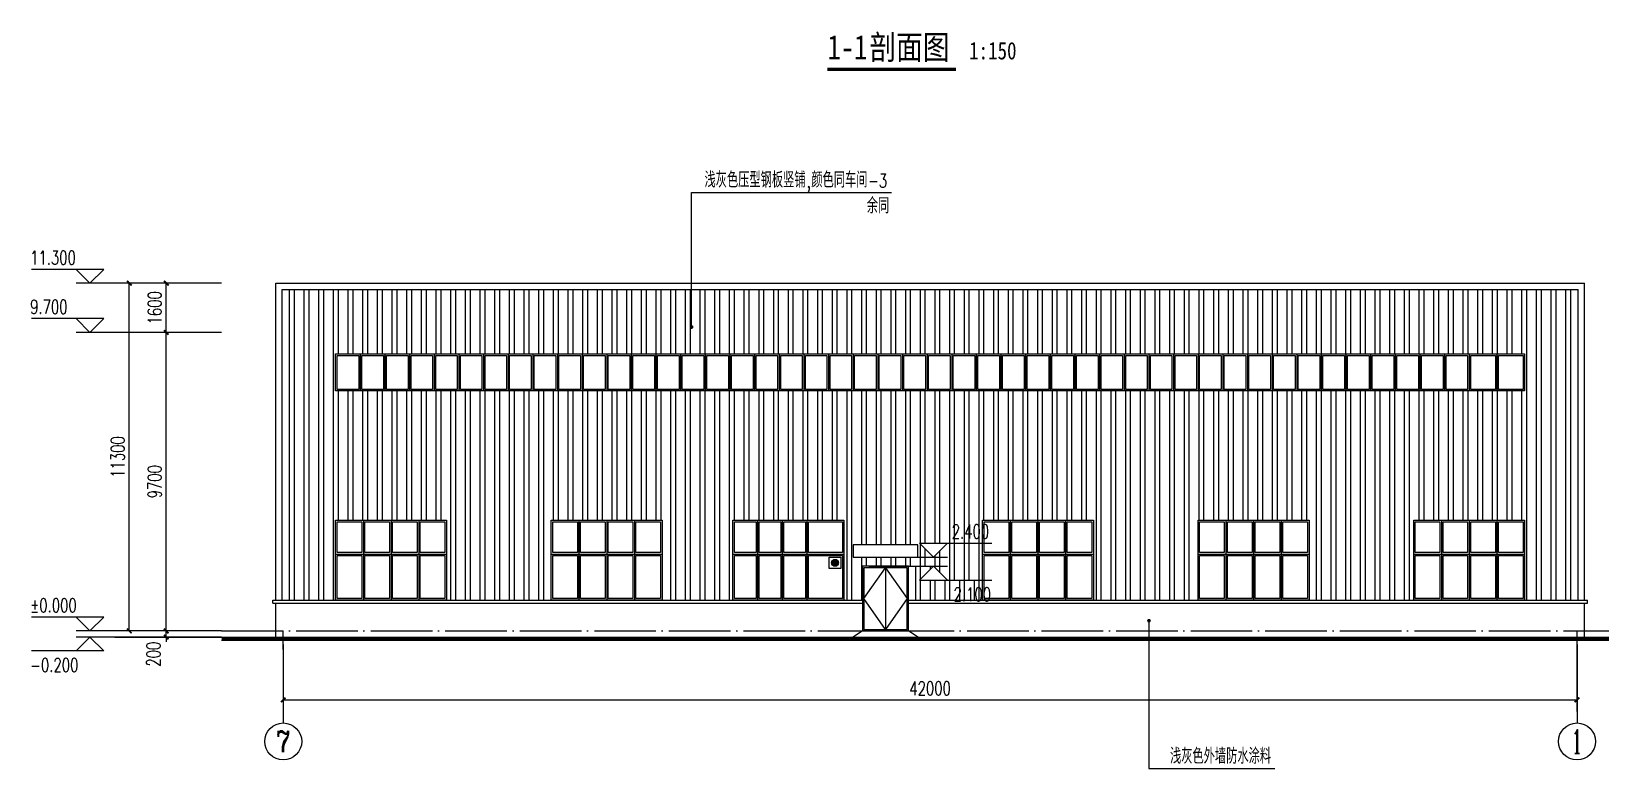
# Model space of a CAD drawing. Extents: x 1840316 to 2045362, y 17308253 to 17931430.
# Drawn here: x 1968533 to 2019476, y 17360458 to 17384416 of the extents above; entities that cross this region are included whole.
import ezdxf
from ezdxf.enums import TextEntityAlignment as Align

# ---------------------------------------------------------------- set-up
doc = ezdxf.new("R2010")
doc.units = 0
doc.header["$LTSCALE"] = 1000
doc.header["$MEASUREMENT"] = 0
doc.linetypes.add('DOTE', pattern=[2.42, 2, -0.2, 0.02, -0.2])
doc.layers.get('Defpoints').update_dxf_attribs({"color": 250})
for name, color, linetype in [('0 - 立面线', 7, 'Continuous'), ('AXIS_TEXT', 7, 'Continuous'), ('AXIS_外部', 171, 'Continuous'), ('DIM_ELEV', 145, 'Continuous'), ('DIM_LEAD', 145, 'Continuous'), ('DIM_SYMB', 165, 'Continuous'), ('DOTE', 1, 'DOTE'), ('PUB_DIM', 161, 'Continuous'), ('PUB_TEXT', 7, 'Continuous'), ('PUB_WALL', 9, 'Continuous'), ('WINDOW', 140, 'Continuous'), ('校对', 1, 'Continuous')]:
    doc.layers.add(name, color=color, linetype=linetype)
doc.styles.add('_TCH_AXIS', font='COMPLEX', dxfattribs={"bigfont": 'GBCBIG'})
doc.styles.add('_TCH_DIM', font='SIMPLEX', dxfattribs={"bigfont": 'GBCBIG'})
doc.styles.add('_TCH_DIM_T3', font='SIMPLEX', dxfattribs={"width": 0.705882, "bigfont": 'GBCBIG'})
doc.styles.add('COMPLEX', font='COMPLEX')
doc.styles.add('YAYA', font='', dxfattribs={"width": 0.8, "height": 1})
doc.styles.get('YAYA').set_extended_font_data('SimSun')
doc.dimstyles.new('_TCH_ARCH&&150', dxfattribs={"dimtxt": 446.25, "dimasz": 150, "dimexe": 375, "dimexo": 450, "dimgap": 150, "dimtad": 1, "dimdec": 0, "dimzin": 0, "dimdsep": 46, "dimtxsty": '_TCH_DIM_T3', "dimblk": 'ARCHTICK', "dimcen": 0.09, "dimclrt": 7, "dimazin": 2, "dimtfac": 1, "dimtdec": 0, "dimtix": 1, "dimtmove": 2, "dimatfit": 3, "dimfxl": 0, "dimtolj": 1, "dimtzin": 0, "dimarcsym": 0})

# ---------------------------------------------------------------- blocks, each defined once
blk = doc.blocks.new('A$C474D48D3')
h = blk.add_hatch(color=1)
edge = h.paths.add_edge_path()
edge.add_arc((-125, -125), 75, 0, 360)
blk.add_lwpolyline([(-250, 0), (0, 0), (0, -250), (-250, -250)], close=True)
blk.add_circle((-125, -125), 75)
blk = doc.blocks.new('_ArchTick')
at = {"color": 0, "linetype": 'ByBlock', "const_width": 0.4}
blk.add_lwpolyline([(-0.5, -0.5), (0.5, 0.5)], dxfattribs=at)
blk = doc.blocks.new('*D232')
at = {"layer": 'Defpoints', "color": 0}
for p in [(1971710, 17376233), (1975159, 17376233), (1975159, 17364933)]:
    blk.add_point(p, dxfattribs=at)
at = {"layer": 'PUB_DIM', "color": 0, "lineweight": -2}
for p, q in [((1974709, 17376233), (1971335, 17376233)), ((1971710, 17364933), (1971710, 17376233)), ((1974709, 17364933), (1971335, 17364933))]:
    blk.add_line(p, q, dxfattribs=at)
at = {"layer": 'PUB_DIM', "color": 0, "lineweight": -2, "xscale": 150, "yscale": 150, "zscale": 150}
for p, rotation in [((1971710, 17376233), 90), ((1971710, 17364933), 270)]:
    blk.add_blockref('_ArchTick', p, dxfattribs=dict(at, rotation=rotation))
at = {"layer": 'PUB_DIM', "color": 7, "insert": (1971337, 17370583), "char_height": 446.2, "attachment_point": 5, "rotation": 90, "style": '_TCH_DIM_T3'}
blk.add_mtext('\\A1;11300', dxfattribs=at)
blk = doc.blocks.new('*D233')
at = {"layer": 'Defpoints', "color": 0}
for p in [(1972910, 17364933), (1975159, 17364933), (1975159, 17364733)]:
    blk.add_point(p, dxfattribs=at)
at = {"layer": 'PUB_DIM', "color": 0, "lineweight": -2}
for p, q in [((1972910, 17364933), (1972910, 17365083)), ((1974709, 17364933), (1972535, 17364933)), ((1974709, 17364733), (1972535, 17364733)), ((1972910, 17364733), (1972910, 17364933)), ((1972910, 17364733), (1972910, 17364583))]:
    blk.add_line(p, q, dxfattribs=at)
at = {"layer": 'PUB_DIM', "color": 0, "lineweight": -2, "xscale": 150, "yscale": 150, "zscale": 150}
for p, rotation in [((1972910, 17364933), 270), ((1972910, 17364733), 90)]:
    blk.add_blockref('_ArchTick', p, dxfattribs=dict(at, rotation=rotation))
at = {"layer": 'PUB_DIM', "color": 7, "insert": (1972497, 17364178), "char_height": 446.2, "attachment_point": 5, "rotation": 90, "style": '_TCH_DIM_T3'}
blk.add_mtext('\\A1;200', dxfattribs=at)
blk = doc.blocks.new('*D234')
at = {"layer": 'Defpoints', "color": 0}
for p in [(1972910, 17374633), (1975159, 17374633), (1975159, 17364933)]:
    blk.add_point(p, dxfattribs=at)
at = {"layer": 'PUB_DIM', "color": 0, "lineweight": -2}
for p, q in [((1974709, 17374633), (1972535, 17374633)), ((1972910, 17364933), (1972910, 17374633)), ((1974709, 17364933), (1972535, 17364933))]:
    blk.add_line(p, q, dxfattribs=at)
at = {"layer": 'PUB_DIM', "color": 0, "lineweight": -2, "xscale": 150, "yscale": 150, "zscale": 150}
for p, rotation in [((1972910, 17374633), 90), ((1972910, 17364933), 270)]:
    blk.add_blockref('_ArchTick', p, dxfattribs=dict(at, rotation=rotation))
at = {"layer": 'PUB_DIM', "color": 7, "insert": (1972537, 17369783), "char_height": 446.2, "attachment_point": 5, "rotation": 90, "style": '_TCH_DIM_T3'}
blk.add_mtext('\\A1;9700', dxfattribs=at)
blk = doc.blocks.new('*D235')
at = {"layer": 'Defpoints', "color": 0}
for p in [(1972910, 17376233), (1975159, 17376233), (1975159, 17374633)]:
    blk.add_point(p, dxfattribs=at)
at = {"layer": 'PUB_DIM', "color": 0, "lineweight": -2}
for p, q in [((1974709, 17376233), (1972535, 17376233)), ((1972910, 17374633), (1972910, 17376233)), ((1974709, 17374633), (1972535, 17374633))]:
    blk.add_line(p, q, dxfattribs=at)
at = {"layer": 'PUB_DIM', "color": 0, "lineweight": -2, "xscale": 150, "yscale": 150, "zscale": 150}
for p, rotation in [((1972910, 17376233), 90), ((1972910, 17374633), 270)]:
    blk.add_blockref('_ArchTick', p, dxfattribs=dict(at, rotation=rotation))
at = {"layer": 'PUB_DIM', "color": 7, "insert": (1972537, 17375433), "char_height": 446.2, "attachment_point": 5, "rotation": 90, "style": '_TCH_DIM_T3'}
blk.add_mtext('\\A1;1600', dxfattribs=at)
blk = doc.blocks.new('*D236')
at = {"layer": 'AXIS_外部', "color": 0, "lineweight": -2}
for p, q in [((1976709, 17364333), (1976709, 17362318)), ((2018709, 17364333), (2018709, 17362318)), ((1976709, 17362693), (2018709, 17362693))]:
    blk.add_line(p, q, dxfattribs=at)
at = {"layer": 'Defpoints', "color": 0}
for p in [(1976709, 17364783), (2018709, 17364783), (2018709, 17362693)]:
    blk.add_point(p, dxfattribs=at)
at = {"layer": 'AXIS_外部', "color": 0, "lineweight": -2, "xscale": 150, "yscale": 150, "zscale": 150, "rotation": 180}
blk.add_blockref('_ArchTick', (1976709, 17362693), dxfattribs=at)
at = {"layer": 'AXIS_外部', "color": 0, "lineweight": -2, "xscale": 150, "yscale": 150, "zscale": 150}
blk.add_blockref('_ArchTick', (2018709, 17362693), dxfattribs=at)
at = {"layer": 'AXIS_外部', "color": 7, "insert": (1997709, 17363066), "char_height": 446.2, "attachment_point": 5, "style": '_TCH_DIM_T3'}
blk.add_mtext('\\A1;42000', dxfattribs=at)
blk = doc.blocks.new('_AXISO')
blk.add_circle((0, 0), 0.5)
at = {"layer": 'AXIS_TEXT', "style": 'COMPLEX', "width": 1.041667}
blk.add_attdef('A', text='', height=0.56, dxfattribs=at).set_placement((-0.25, -0.28), (0.25, -0.28), align=Align.FIT)

msp = doc.modelspace()

# ---------------------------------------------------------------- hatches: boundary and pattern name
at = {"layer": '校对'}
h = msp.add_hatch(dxfattribs=at)
h.set_pattern_fill('ANSI32', color=251, scale=100, angle=45, style=0)
h.set_pattern_definition([(90, (0, 0), (-476.25, 3e-14), []), (90, (158.75, 158.75), (-476.25, 3e-14), [])])
h.paths.add_polyline_path([(2018749.3, 17376032.6), (1989965.9, 17376032.6), (1989965.9, 17374836.5, -1), (1989965.9, 17374776.5, -1), (1989965.9, 17374836.5), (1989965.9, 17376032.6), (1976669.3, 17376032.6), (1976669.3, 17365932.6), (1978409.3, 17365932.6), (1978409.3, 17368532.6), (1982009.3, 17368532.6), (1982009.3, 17365932.6), (1985409.3, 17365932.6), (1985409.3, 17368532.6), (1989009.3, 17368532.6), (1989009.3, 17365932.6), (1991309.3, 17365932.6), (1991309.3, 17368532.6), (1994909.3, 17368532.6), (1994909.3, 17365932.6), (1995509.3, 17365932.6), (1995509.3, 17367032.6), (1997009.3, 17367032.6), (1997818.6, 17367032.6), (1998268.6, 17366582.6), (1999409.3, 17366582.6), (1999409.3, 17367782.6), (1998268.6, 17367782.6), (1997818.6, 17367332.6), (1995718.6, 17367332.6), (1995209.3, 17367332.6), (1995209.3, 17367732.6), (1997309.3, 17367732.6), (1997309.3, 17367332.6), (1997818.6, 17367332.6), (1997368.6, 17367782.6), (1999409.3, 17367782.6), (1999409.3, 17368532.6), (2003009.3, 17368532.6), (2003009.3, 17365932.6), (2006409.3, 17365932.6), (2006409.3, 17368532.6), (2010009.3, 17368532.6), (2010009.3, 17365932.6), (2013409.3, 17365932.6), (2013409.3, 17368532.6), (2017009.3, 17368532.6), (2017009.3, 17365932.6), (2018749.3, 17365932.6)])
h.paths.add_polyline_path([(1978409.3, 17372732.6), (1978409.3, 17373932.6), (2017009.3, 17373932.6), (2017009.3, 17372732.6)], flags=16)
h.paths.add_polyline_path([(1998299.6, 17367828.6), (1999782.7, 17367828.6), (1999782.7, 17368498), (1998299.6, 17368498)], flags=24)
h = msp.add_hatch(dxfattribs=at)
h.set_pattern_fill('ANSI32', color=251, scale=100, angle=45, style=0)
h.set_pattern_definition([(90, (-10152.95, -845150.7), (-476.25, 3e-14), []), (90, (-9994.2, -844991.97), (-476.25, 3e-14), [])])
h.paths.add_polyline_path([(1999409.3, 17366582.6), (1997368.6, 17366582.6), (1997818.6, 17367032.6), (1997009.3, 17367032.6), (1997009.3, 17365932.6), (1999409.3, 17365932.6)])
h.paths.add_polyline_path([(1998359.6, 17365788.6), (1999782.7, 17365788.6), (1999782.7, 17366458), (1998359.6, 17366458)], flags=9)

# ---------------------------------------------------------------- linework, layer by layer
at = {"layer": '0 - 立面线'}
for p, q in [((1976469.3, 17365932.6), (1976469.3, 17376232.6)), ((1976469.3, 17376232.6), (2018949.3, 17376232.6)), ((2018949.3, 17365932.6), (2018949.3, 17376232.6)), ((1976669.3, 17365932.6), (1976669.3, 17376032.6)), ((1976669.3, 17376032.6), (2018749.3, 17376032.6)), ((2018749.3, 17365932.6), (2018749.3, 17376032.6)), ((1979209.3, 17373932.6), (1979209.3, 17372732.6)), ((1980009.3, 17373932.6), (1980009.3, 17372732.6)), ((1980809.3, 17373932.6), (1980809.3, 17372732.6)), ((1981609.3, 17373932.6), (1981609.3, 17372732.6)), ((1982409.3, 17373932.6), (1982409.3, 17372732.6)), ((1983209.3, 17373932.6), (1983209.3, 17372732.6)), ((1984009.3, 17373932.6), (1984009.3, 17372732.6)), ((1984809.3, 17373932.6), (1984809.3, 17372732.6)), ((1985609.3, 17373932.6), (1985609.3, 17372732.6)), ((1986409.3, 17373932.6), (1986409.3, 17372732.6)), ((1987209.3, 17373932.6), (1987209.3, 17372732.6)), ((1988009.3, 17373932.6), (1988009.3, 17372732.6)), ((1988809.3, 17373932.6), (1988809.3, 17372732.6)), ((1989609.3, 17373932.6), (1989609.3, 17372732.6)), ((1990409.3, 17373932.6), (1990409.3, 17372732.6)), ((1991209.3, 17373932.6), (1991209.3, 17372732.6)), ((1992009.3, 17373932.6), (1992009.3, 17372732.6)), ((1992809.3, 17373932.6), (1992809.3, 17372732.6)), ((1993609.3, 17373932.6), (1993609.3, 17372732.6)), ((1994409.3, 17373932.6), (1994409.3, 17372732.6)), ((1995209.3, 17373932.6), (1995209.3, 17372732.6)), ((1996009.3, 17373932.6), (1996009.3, 17372732.6)), ((1996809.3, 17373932.6), (1996809.3, 17372732.6)), ((1997609.3, 17373932.6), (1997609.3, 17372732.6)), ((1998409.3, 17373932.6), (1998409.3, 17372732.6)), ((1999209.3, 17373932.6), (1999209.3, 17372732.6)), ((2000009.3, 17373932.6), (2000009.3, 17372732.6)), ((2000809.3, 17373932.6), (2000809.3, 17372732.6)), ((2001609.3, 17373932.6), (2001609.3, 17372732.6)), ((2002409.3, 17373932.6), (2002409.3, 17372732.6)), ((2003209.3, 17373932.6), (2003209.3, 17372732.6)), ((2004009.3, 17373932.6), (2004009.3, 17372732.6)), ((2004809.3, 17373932.6), (2004809.3, 17372732.6)), ((2005609.3, 17373932.6), (2005609.3, 17372732.6)), ((2006409.3, 17373932.6), (2006409.3, 17372732.6)), ((2007209.3, 17373932.6), (2007209.3, 17372732.6)), ((2008009.3, 17373932.6), (2008009.3, 17372732.6)), ((2008809.3, 17373932.6), (2008809.3, 17372732.6)), ((2009609.3, 17373932.6), (2009609.3, 17372732.6)), ((2010409.3, 17373932.6), (2010409.3, 17372732.6)), ((2011209.3, 17373932.6), (2011209.3, 17372732.6)), ((2012009.3, 17373932.6), (2012009.3, 17372732.6)), ((2012809.3, 17373932.6), (2012809.3, 17372732.6)), ((2013609.3, 17373932.6), (2013609.3, 17372732.6)), ((2014409.3, 17373932.6), (2014409.3, 17372732.6)), ((2015209.3, 17373932.6), (2015209.3, 17372732.6)), ((2016109.3, 17373932.6), (2016109.3, 17372732.6)), ((1979309.3, 17368532.6), (1979309.3, 17365932.6)), ((1980209.3, 17368532.6), (1980209.3, 17365932.6)), ((1981109.3, 17368532.6), (1981109.3, 17365932.6)), ((1986309.3, 17368532.6), (1986309.3, 17365932.6)), ((1987209.3, 17368532.6), (1987209.3, 17365932.6)), ((1988109.3, 17368532.6), (1988109.3, 17365932.6)), ((1992109.3, 17368532.6), (1992109.3, 17365932.6)), ((1992909.3, 17368532.6), (1992909.3, 17365932.6)), ((1993709.3, 17368532.6), (1993709.3, 17365932.6)), ((2000309.3, 17368532.6), (2000309.3, 17365932.6)), ((2001209.3, 17368532.6), (2001209.3, 17365932.6)), ((2002109.3, 17368532.6), (2002109.3, 17365932.6)), ((2007309.3, 17368532.6), (2007309.3, 17365932.6)), ((2008209.3, 17368532.6), (2008209.3, 17365932.6)), ((2009109.3, 17368532.6), (2009109.3, 17365932.6)), ((2014309.3, 17368532.6), (2014309.3, 17365932.6)), ((2015209.3, 17368532.6), (2015209.3, 17365932.6)), ((2016109.3, 17368532.6), (2016109.3, 17365932.6)), ((1978409.3, 17367432.6), (1982009.3, 17367432.6)), ((1985409.3, 17367432.6), (1989009.3, 17367432.6)), ((1991309.3, 17367432.6), (1994909.3, 17367432.6)), ((1999409.3, 17367432.6), (2003009.3, 17367432.6)), ((2006409.3, 17367432.6), (2010009.3, 17367432.6)), ((2013409.3, 17367432.6), (2017009.3, 17367432.6)), ((1976369.3, 17365832.6), (1976369.3, 17365932.6)), ((1976369.3, 17365932.6), (1995509.3, 17365932.6)), ((1976369.3, 17365832.6), (1995509.3, 17365832.6)), ((1976469.3, 17364732.6), (1976469.3, 17365832.6)), ((1997009.3, 17365932.6), (2019049.3, 17365932.6)), ((1997009.3, 17365832.6), (2019049.3, 17365832.6)), ((2018949.3, 17364732.6), (2018949.3, 17365832.6)), ((2019049.3, 17365832.6), (2019049.3, 17365932.6)), ((1974709.3, 17364732.6), (2020709.3, 17364732.6)), ((1974709.3, 17364632.6), (2020709.3, 17364632.6))]:
    msp.add_line(p, q, dxfattribs=at)
for points in [[(1978409.3, 17373932.6), (2017009.3, 17373932.6), (2017009.3, 17372732.6), (1978409.3, 17372732.6)], [(1978409.3, 17368532.6), (1982009.3, 17368532.6), (1982009.3, 17365932.6), (1978409.3, 17365932.6)], [(1985409.3, 17368532.6), (1989009.3, 17368532.6), (1989009.3, 17365932.6), (1985409.3, 17365932.6)], [(1991309.3, 17368532.6), (1994909.3, 17368532.6), (1994909.3, 17365932.6), (1991309.3, 17365932.6)], [(1999409.3, 17368532.6), (2003009.3, 17368532.6), (2003009.3, 17365932.6), (1999409.3, 17365932.6)], [(2006409.3, 17368532.6), (2010009.3, 17368532.6), (2010009.3, 17365932.6), (2006409.3, 17365932.6)], [(2013409.3, 17368532.6), (2017009.3, 17368532.6), (2017009.3, 17365932.6), (2013409.3, 17365932.6)], [(1995209.3, 17367732.6), (1995209.3, 17367332.6), (1997309.3, 17367332.6), (1997309.3, 17367732.6)], [(1997009.3, 17367032.6), (1995509.3, 17367032.6), (1995509.3, 17364932.6), (1997009.3, 17364932.6)], [(1997009.3, 17364932.6), (1995509.3, 17364932.6), (1995209.3, 17364732.6), (1997309.3, 17364732.6)]]:
    msp.add_lwpolyline(points, close=True, dxfattribs=at)
at = {"layer": '0 - 立面线', "const_width": 100}
msp.add_lwpolyline([(1974709.3, 17364682.6), (2020709.3, 17364682.6)], dxfattribs=at)
at = {"layer": 'AXIS_外部'}
for p, q in [((1976709.3, 17364491.5), (1976709.3, 17361941.5)), ((2018709.3, 17364491.5), (2018709.3, 17361941.5))]:
    msp.add_line(p, q, dxfattribs=at)
at = {"layer": 'DIM_ELEV'}
for p, q in [((1970884.9, 17376682.6), (1968537.4, 17376682.6)), ((1970434.9, 17376232.6), (1969984.9, 17376682.6)), ((1970434.9, 17376232.6), (1970884.9, 17376682.6)), ((1972534.9, 17376232.6), (1969984.9, 17376232.6)), ((1970884.9, 17375082.6), (1968537.4, 17375082.6)), ((1970434.9, 17374632.6), (1969984.9, 17375082.6)), ((1972534.9, 17374632.6), (1969984.9, 17374632.6)), ((1970434.9, 17374632.6), (1970884.9, 17375082.6)), ((1997818.6, 17367332.6), (1997368.6, 17367782.6)), ((1997368.6, 17367782.6), (1999716.1, 17367782.6)), ((1997818.6, 17367332.6), (1998268.6, 17367782.6)), ((1995718.6, 17367332.6), (1998268.6, 17367332.6)), ((1995718.6, 17367032.6), (1998268.6, 17367032.6)), ((1997818.6, 17367032.6), (1997368.6, 17366582.6)), ((1997818.6, 17367032.6), (1998268.6, 17366582.6)), ((1997368.6, 17366582.6), (1999716.1, 17366582.6)), ((1970884.9, 17365382.6), (1968537.4, 17365382.6)), ((1970434.9, 17364932.6), (1969984.9, 17365382.6)), ((1970434.9, 17364932.6), (1970884.9, 17365382.6)), ((1972534.9, 17364932.6), (1969984.9, 17364932.6)), ((1970434.9, 17364732.6), (1969984.9, 17364282.6)), ((1972534.9, 17364732.6), (1969984.9, 17364732.6)), ((1970434.9, 17364732.6), (1970884.9, 17364282.6)), ((1970884.9, 17364282.6), (1968537.4, 17364282.6))]:
    msp.add_line(p, q, dxfattribs=at)
at = {"layer": 'DIM_LEAD'}
for p, q in [((1989965.9, 17374806.5), (1989965.9, 17379182.7)), ((1989965.9, 17374806.5), (1989965.9, 17379182.7)), ((1989965.9, 17379182.7), (1996451.8, 17379182.7)), ((2004814.6, 17365264.2), (2004814.6, 17360457.9)), ((2004814.6, 17360457.9), (2008905, 17360457.9))]:
    msp.add_line(p, q, dxfattribs=at)
at = {"layer": 'DIM_LEAD', "const_width": 60}
for points in [[(1989965.9, 17374776.5, 1), (1989965.9, 17374836.5, 1)], [(1989965.9, 17374776.5, 1), (1989965.9, 17374836.5, 1)], [(2004814.6, 17365294.2, 1), (2004814.6, 17365234.2, 1)]]:
    msp.add_lwpolyline(points, format="xyb", close=True, dxfattribs=at)
at = {"layer": 'DIM_SYMB', "const_width": 105}
msp.add_lwpolyline([(1994377.4, 17383183), (1998553.5, 17383183)], dxfattribs=at)
at = {"layer": 'DOTE'}
for p, q in [((1976709.3, 17364332.6), (1976709.3, 17364932.6)), ((2018709.3, 17364332.6), (2018709.3, 17364932.6))]:
    msp.add_line(p, q, dxfattribs=at)
msp.add_lwpolyline([(1974709.3, 17364932.6), (2020709.3, 17364932.6)], dxfattribs=at)
at = {"layer": 'PUB_WALL', "color": 2}
msp.add_lwpolyline([(1971242.4, 17364732.6), (2018540.2, 17364732.6)], dxfattribs=at)
at = {"layer": 'WINDOW'}
msp.add_line((1996259.3, 17366982.6), (1996259.3, 17364982.6), dxfattribs=at)
for points in [[(1978459.3, 17373882.6), (1979159.3, 17373882.6), (1979159.3, 17372782.6), (1978459.3, 17372782.6)], [(1979259.3, 17373882.6), (1979959.3, 17373882.6), (1979959.3, 17372782.6), (1979259.3, 17372782.6)], [(1980059.3, 17373882.6), (1980759.3, 17373882.6), (1980759.3, 17372782.6), (1980059.3, 17372782.6)], [(1980859.3, 17373882.6), (1981559.3, 17373882.6), (1981559.3, 17372782.6), (1980859.3, 17372782.6)], [(1981659.3, 17373882.6), (1982359.3, 17373882.6), (1982359.3, 17372782.6), (1981659.3, 17372782.6)], [(1982459.3, 17373882.6), (1983159.3, 17373882.6), (1983159.3, 17372782.6), (1982459.3, 17372782.6)], [(1983259.3, 17373882.6), (1983959.3, 17373882.6), (1983959.3, 17372782.6), (1983259.3, 17372782.6)], [(1984059.3, 17373882.6), (1984759.3, 17373882.6), (1984759.3, 17372782.6), (1984059.3, 17372782.6)], [(1984859.3, 17373882.6), (1985559.3, 17373882.6), (1985559.3, 17372782.6), (1984859.3, 17372782.6)], [(1985659.3, 17373882.6), (1986359.3, 17373882.6), (1986359.3, 17372782.6), (1985659.3, 17372782.6)], [(1986459.3, 17373882.6), (1987159.3, 17373882.6), (1987159.3, 17372782.6), (1986459.3, 17372782.6)], [(1987259.3, 17373882.6), (1987959.3, 17373882.6), (1987959.3, 17372782.6), (1987259.3, 17372782.6)], [(1988059.3, 17373882.6), (1988759.3, 17373882.6), (1988759.3, 17372782.6), (1988059.3, 17372782.6)], [(1988859.3, 17373882.6), (1989559.3, 17373882.6), (1989559.3, 17372782.6), (1988859.3, 17372782.6)], [(1989659.3, 17373882.6), (1990359.3, 17373882.6), (1990359.3, 17372782.6), (1989659.3, 17372782.6)], [(1990459.3, 17373882.6), (1991159.3, 17373882.6), (1991159.3, 17372782.6), (1990459.3, 17372782.6)], [(1991259.3, 17373882.6), (1991959.3, 17373882.6), (1991959.3, 17372782.6), (1991259.3, 17372782.6)], [(1992059.3, 17373882.6), (1992759.3, 17373882.6), (1992759.3, 17372782.6), (1992059.3, 17372782.6)], [(1992859.3, 17373882.6), (1993559.3, 17373882.6), (1993559.3, 17372782.6), (1992859.3, 17372782.6)], [(1993659.3, 17373882.6), (1994359.3, 17373882.6), (1994359.3, 17372782.6), (1993659.3, 17372782.6)], [(1994459.3, 17373882.6), (1995159.3, 17373882.6), (1995159.3, 17372782.6), (1994459.3, 17372782.6)], [(1995259.3, 17373882.6), (1995959.3, 17373882.6), (1995959.3, 17372782.6), (1995259.3, 17372782.6)], [(1996059.3, 17373882.6), (1996759.3, 17373882.6), (1996759.3, 17372782.6), (1996059.3, 17372782.6)], [(1996859.3, 17373882.6), (1997559.3, 17373882.6), (1997559.3, 17372782.6), (1996859.3, 17372782.6)], [(1997659.3, 17373882.6), (1998359.3, 17373882.6), (1998359.3, 17372782.6), (1997659.3, 17372782.6)], [(1998459.3, 17373882.6), (1999159.3, 17373882.6), (1999159.3, 17372782.6), (1998459.3, 17372782.6)], [(1999259.3, 17373882.6), (1999959.3, 17373882.6), (1999959.3, 17372782.6), (1999259.3, 17372782.6)], [(2000059.3, 17373882.6), (2000759.3, 17373882.6), (2000759.3, 17372782.6), (2000059.3, 17372782.6)], [(2000859.3, 17373882.6), (2001559.3, 17373882.6), (2001559.3, 17372782.6), (2000859.3, 17372782.6)], [(2001659.3, 17373882.6), (2002359.3, 17373882.6), (2002359.3, 17372782.6), (2001659.3, 17372782.6)], [(2002459.3, 17373882.6), (2003159.3, 17373882.6), (2003159.3, 17372782.6), (2002459.3, 17372782.6)], [(2003259.3, 17373882.6), (2003959.3, 17373882.6), (2003959.3, 17372782.6), (2003259.3, 17372782.6)], [(2004059.3, 17373882.6), (2004759.3, 17373882.6), (2004759.3, 17372782.6), (2004059.3, 17372782.6)], [(2004859.3, 17373882.6), (2005559.3, 17373882.6), (2005559.3, 17372782.6), (2004859.3, 17372782.6)], [(2005659.3, 17373882.6), (2006359.3, 17373882.6), (2006359.3, 17372782.6), (2005659.3, 17372782.6)], [(2006459.3, 17373882.6), (2007159.3, 17373882.6), (2007159.3, 17372782.6), (2006459.3, 17372782.6)], [(2007259.3, 17373882.6), (2007959.3, 17373882.6), (2007959.3, 17372782.6), (2007259.3, 17372782.6)], [(2008059.3, 17373882.6), (2008759.3, 17373882.6), (2008759.3, 17372782.6), (2008059.3, 17372782.6)], [(2008859.3, 17373882.6), (2009559.3, 17373882.6), (2009559.3, 17372782.6), (2008859.3, 17372782.6)], [(2009659.3, 17373882.6), (2010359.3, 17373882.6), (2010359.3, 17372782.6), (2009659.3, 17372782.6)], [(2010459.3, 17373882.6), (2011159.3, 17373882.6), (2011159.3, 17372782.6), (2010459.3, 17372782.6)], [(2011259.3, 17373882.6), (2011959.3, 17373882.6), (2011959.3, 17372782.6), (2011259.3, 17372782.6)], [(2012059.3, 17373882.6), (2012759.3, 17373882.6), (2012759.3, 17372782.6), (2012059.3, 17372782.6)], [(2012859.3, 17373882.6), (2013559.3, 17373882.6), (2013559.3, 17372782.6), (2012859.3, 17372782.6)], [(2013659.3, 17373882.6), (2014359.3, 17373882.6), (2014359.3, 17372782.6), (2013659.3, 17372782.6)], [(2014459.3, 17373882.6), (2015159.3, 17373882.6), (2015159.3, 17372782.6), (2014459.3, 17372782.6)], [(2015259.3, 17373882.6), (2016059.3, 17373882.6), (2016059.3, 17372782.6), (2015259.3, 17372782.6)], [(2016159.3, 17373882.6), (2016959.3, 17373882.6), (2016959.3, 17372782.6), (2016159.3, 17372782.6)], [(1979259.3, 17367482.6), (1978459.3, 17367482.6), (1978459.3, 17368482.6), (1979259.3, 17368482.6)], [(1980159.3, 17367482.6), (1979359.3, 17367482.6), (1979359.3, 17368482.6), (1980159.3, 17368482.6)], [(1981059.3, 17367482.6), (1980259.3, 17367482.6), (1980259.3, 17368482.6), (1981059.3, 17368482.6)], [(1981959.3, 17367482.6), (1981159.3, 17367482.6), (1981159.3, 17368482.6), (1981959.3, 17368482.6)], [(1986259.3, 17367482.6), (1985459.3, 17367482.6), (1985459.3, 17368482.6), (1986259.3, 17368482.6)], [(1987159.3, 17367482.6), (1986359.3, 17367482.6), (1986359.3, 17368482.6), (1987159.3, 17368482.6)], [(1988059.3, 17367482.6), (1987259.3, 17367482.6), (1987259.3, 17368482.6), (1988059.3, 17368482.6)], [(1988959.3, 17367482.6), (1988159.3, 17367482.6), (1988159.3, 17368482.6), (1988959.3, 17368482.6)], [(1992059.3, 17367482.6), (1991359.3, 17367482.6), (1991359.3, 17368482.6), (1992059.3, 17368482.6)], [(1992859.3, 17367482.6), (1992159.3, 17367482.6), (1992159.3, 17368482.6), (1992859.3, 17368482.6)], [(1993659.3, 17367482.6), (1992959.3, 17367482.6), (1992959.3, 17368482.6), (1993659.3, 17368482.6)], [(1994859.3, 17367482.6), (1993759.3, 17367482.6), (1993759.3, 17368482.6), (1994859.3, 17368482.6)], [(2000259.3, 17367482.6), (1999459.3, 17367482.6), (1999459.3, 17368482.6), (2000259.3, 17368482.6)], [(2001159.3, 17367482.6), (2000359.3, 17367482.6), (2000359.3, 17368482.6), (2001159.3, 17368482.6)], [(2002059.3, 17367482.6), (2001259.3, 17367482.6), (2001259.3, 17368482.6), (2002059.3, 17368482.6)], [(2002959.3, 17367482.6), (2002159.3, 17367482.6), (2002159.3, 17368482.6), (2002959.3, 17368482.6)], [(2007259.3, 17367482.6), (2006459.3, 17367482.6), (2006459.3, 17368482.6), (2007259.3, 17368482.6)], [(2008159.3, 17367482.6), (2007359.3, 17367482.6), (2007359.3, 17368482.6), (2008159.3, 17368482.6)], [(2009059.3, 17367482.6), (2008259.3, 17367482.6), (2008259.3, 17368482.6), (2009059.3, 17368482.6)], [(2009959.3, 17367482.6), (2009159.3, 17367482.6), (2009159.3, 17368482.6), (2009959.3, 17368482.6)], [(2014259.3, 17367482.6), (2013459.3, 17367482.6), (2013459.3, 17368482.6), (2014259.3, 17368482.6)], [(2015159.3, 17367482.6), (2014359.3, 17367482.6), (2014359.3, 17368482.6), (2015159.3, 17368482.6)], [(2016059.3, 17367482.6), (2015259.3, 17367482.6), (2015259.3, 17368482.6), (2016059.3, 17368482.6)], [(2016959.3, 17367482.6), (2016159.3, 17367482.6), (2016159.3, 17368482.6), (2016959.3, 17368482.6)], [(1978459.3, 17367382.6), (1979259.3, 17367382.6), (1979259.3, 17365982.6), (1978459.3, 17365982.6)], [(1979359.3, 17367382.6), (1980159.3, 17367382.6), (1980159.3, 17365982.6), (1979359.3, 17365982.6)], [(1980259.3, 17367382.6), (1981059.3, 17367382.6), (1981059.3, 17365982.6), (1980259.3, 17365982.6)], [(1981159.3, 17367382.6), (1981959.3, 17367382.6), (1981959.3, 17365982.6), (1981159.3, 17365982.6)], [(1985459.3, 17367382.6), (1986259.3, 17367382.6), (1986259.3, 17365982.6), (1985459.3, 17365982.6)], [(1986359.3, 17367382.6), (1987159.3, 17367382.6), (1987159.3, 17365982.6), (1986359.3, 17365982.6)], [(1987259.3, 17367382.6), (1988059.3, 17367382.6), (1988059.3, 17365982.6), (1987259.3, 17365982.6)], [(1988159.3, 17367382.6), (1988959.3, 17367382.6), (1988959.3, 17365982.6), (1988159.3, 17365982.6)], [(1991359.3, 17367382.6), (1992059.3, 17367382.6), (1992059.3, 17365982.6), (1991359.3, 17365982.6)], [(1992159.3, 17367382.6), (1992859.3, 17367382.6), (1992859.3, 17365982.6), (1992159.3, 17365982.6)], [(1992958.8, 17367382.6), (1993659.3, 17367382.6), (1993659.3, 17365982.6), (1992958.8, 17365982.6)], [(1993759.3, 17367382.6), (1994859.3, 17367382.6), (1994859.3, 17365982.6), (1993759.3, 17365982.6)], [(1999459.3, 17367382.6), (2000259.3, 17367382.6), (2000259.3, 17365982.6), (1999459.3, 17365982.6)], [(2000359.3, 17367382.6), (2001159.3, 17367382.6), (2001159.3, 17365982.6), (2000359.3, 17365982.6)], [(2001259.3, 17367382.6), (2002059.3, 17367382.6), (2002059.3, 17365982.6), (2001259.3, 17365982.6)], [(2002159.3, 17367382.6), (2002959.3, 17367382.6), (2002959.3, 17365982.6), (2002159.3, 17365982.6)], [(2006459.3, 17367382.6), (2007259.3, 17367382.6), (2007259.3, 17365982.6), (2006459.3, 17365982.6)], [(2007359.3, 17367382.6), (2008159.3, 17367382.6), (2008159.3, 17365982.6), (2007359.3, 17365982.6)], [(2008259.3, 17367382.6), (2009059.3, 17367382.6), (2009059.3, 17365982.6), (2008259.3, 17365982.6)], [(2009159.3, 17367382.6), (2009959.3, 17367382.6), (2009959.3, 17365982.6), (2009159.3, 17365982.6)], [(2013459.3, 17367382.6), (2014259.3, 17367382.6), (2014259.3, 17365982.6), (2013459.3, 17365982.6)], [(2014359.3, 17367382.6), (2015159.3, 17367382.6), (2015159.3, 17365982.6), (2014359.3, 17365982.6)], [(2015259.3, 17367382.6), (2016059.3, 17367382.6), (2016059.3, 17365982.6), (2015259.3, 17365982.6)], [(2016159.3, 17367382.6), (2016959.3, 17367382.6), (2016959.3, 17365982.6), (2016159.3, 17365982.6)], [(1996959.3, 17366982.6), (1995559.3, 17366982.6), (1995559.3, 17364982.6), (1996959.3, 17364982.6)], [(1996259.3, 17366982.6), (1996959.3, 17365982.6), (1996259.3, 17364982.6), (1995559.3, 17365982.6)]]:
    msp.add_lwpolyline(points, close=True, dxfattribs=at)

# ---------------------------------------------------------------- block references
at = {"xscale": 1.5, "yscale": 1.5, "zscale": 1.5}
msp.add_blockref('A$C474D48D3', (1994809.3, 17367332.6), dxfattribs=at)
at = {"layer": 'AXIS_外部'}
ref = msp.add_blockref('_AXISO', (1976709.3, 17361341.5), dxfattribs=dict(at, xscale=1200, yscale=1200, zscale=1200))
ref.add_attrib('A', '7', dxfattribs={"layer": 'AXIS_TEXT', "height": 698.9, "style": '_TCH_AXIS'}).set_placement((1976476.3, 17360992), (1976942.3, 17360992), align=Align.FIT)
ref = msp.add_blockref('_AXISO', (2018709.3, 17361341.5), dxfattribs=dict(at, xscale=1200, yscale=1200, zscale=1200))
ref.add_attrib('A', '1', dxfattribs={"layer": 'AXIS_TEXT', "height": 772.1, "style": '_TCH_AXIS'}).set_placement((2018543.8, 17360955.4), (2018874.7, 17360955.4), align=Align.FIT)

# ---------------------------------------------------------------- texts
at = {"layer": 'PUB_TEXT'}
for s, height, style, width, p in [('剖面图', 793.04, 'YAYA', 0.8, (1995738.4, 17383503.8)), ('1-1', 793.04, 'YAYA', 0.8, (1994377.4, 17383503.8)), ('1:150', 566.46, 'YAYA', 0.8, (1998973.5, 17383503.8)), ('-3', 446.25, '_TCH_DIM', 0.705882, (1995694.3, 17379340.2)), (',', 446.2, '_TCH_DIM', 0.705882, (1993701.3, 17379340.2)), ('11.300', 446.25, '_TCH_DIM', 0.705882, (1968492.4, 17376840.1)), ('9.700', 446.25, '_TCH_DIM', 0.705882, (1968492.4, 17375240.1)), ('2.400', 446.25, '_TCH_DIM', 0.705882, (1998411.1, 17367940.1)), ('%%P0.000', 446.25, '_TCH_DIM', 0.705882, (1968492.4, 17365540.1)), ('2.100', 446.25, '_TCH_DIM', 0.705882, (1998471.1, 17365900.1)), ('-0.200', 446.25, '_TCH_DIM', 0.705882, (1968492.4, 17363600.1))]:
    msp.add_text(s, height=height, dxfattribs=dict(at, style=style, width=width)).set_placement(p)
at = {"layer": 'PUB_TEXT', "style": '_TCH_DIM'}
for s, p in [('浅灰色压型钢板竖铺', (1990383.7, 17379340.2)), ('颜色同车间', (1993851.3, 17379340.2)), ('余同', (1995652.1, 17378500.2)), ('浅灰色外墙防水涂料', (2005496.9, 17360615.4))]:
    msp.add_text(s, height=506.38, dxfattribs=at).set_placement(p)

# ---------------------------------------------------------------- dimensions: what is measured, and where the dimension line sits
at = {"layer": 'AXIS_外部'}
dim = msp.add_aligned_dim(p1=(1976709.3, 17364782.6), p2=(2018709.3, 17364782.6), distance=-2089.6, dimstyle='_TCH_ARCH&&150', dxfattribs=at)
dim.commit()
dim.dimension.update_dxf_attribs({"geometry": '*D236', "text_midpoint": (1997709.3, 17363066.1)})
at = {"layer": 'PUB_DIM'}
for p1, p2, distance, picture, middle in [((1975159.3, 17364932.6), (1975159.3, 17376232.6), 3449.4, '*D232', (1971336.8, 17370582.6)), ((1975159.3, 17374632.6), (1975159.3, 17376232.6), 2249.4, '*D235', (1972536.8, 17375432.6)), ((1975159.3, 17364932.6), (1975159.3, 17374632.6), 2249.4, '*D234', (1972536.8, 17369782.6))]:
    dim = msp.add_aligned_dim(p1=p1, p2=p2, distance=distance, dimstyle='_TCH_ARCH&&150', dxfattribs=at)
    dim.commit()
    dim.dimension.update_dxf_attribs({"geometry": picture, "text_midpoint": middle})
dim = msp.add_linear_dim(base=(1972909.9, 17364932.6), p1=(1975159.3, 17364732.6), p2=(1975159.3, 17364932.6), angle=90, dimstyle='_TCH_ARCH&&150', dxfattribs=at)
dim.commit()
dim.dimension.update_dxf_attribs({"geometry": '*D233', "text_midpoint": (1972497.4, 17364177.6), "dimtype": 129})

doc.saveas('drawing.dxf')
